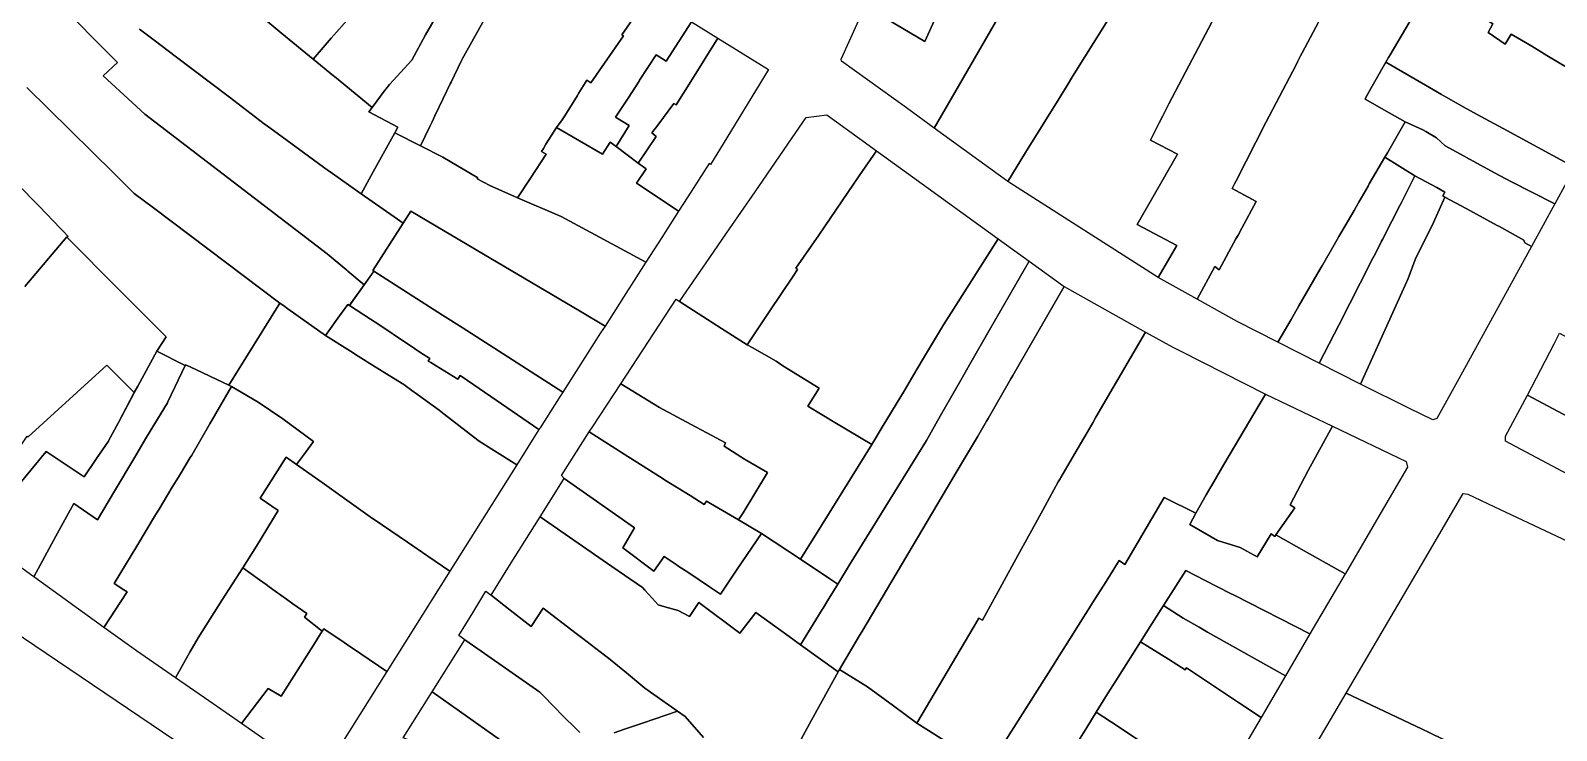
# Model space of a CAD drawing. Header units: metres. Extents: x 3 to 1005126, y 39 to 4383651.
# Drawn here: x 490738.4 to 490904.7, y 4371205.6 to 4371281.9 of the extents above; entities that cross this region are included whole.
import ezdxf

# ---------------------------------------------------------------- set-up
doc = ezdxf.new("R2010")
doc.units = ezdxf.units.M
doc.header["$MEASUREMENT"] = 0
doc.layers.add('TM_Llucmajor', color=7, linetype='Continuous')

msp = doc.modelspace()

# ---------------------------------------------------------------- linework, layer by layer
at = {"layer": 'TM_Llucmajor', "linetype": 'Continuous', "flags": 128}
for points in [[(490771.45, 4371276.97), (490769.23, 4371278.79), (490771.19, 4371281.05), (490773.18, 4371283.33), (490773.31, 4371283.47), (490775.69, 4371286.07), (490775.85, 4371286.25), (490776.22, 4371286.65), (490778.23, 4371289.74), (490778.74, 4371290.52), (490781.26, 4371294.4), (490781.8, 4371295.23), (490782.4, 4371296.16), (490783.97, 4371298.58), (490789.5, 4371295.31), (490789.45, 4371295.23), (490781.48, 4371281.43), (490779.99, 4371278.68), (490777.54, 4371276.03), (490777.15, 4371275.52), (490777.09, 4371275.44), (490775.65, 4371273.52), (490771.55, 4371276.89), (490771.45, 4371276.97)], [(490838.59, 4371286.73), (490838.46, 4371286.44), (490835.89, 4371280.7), (490832.7, 4371282.58), (490829.37, 4371284.54), (490831.44, 4371289.1), (490834.59, 4371287.07), (490835.12, 4371286.73), (490835.69, 4371287.86), (490836.79, 4371290.02), (490838.24, 4371292.88), (490838.32, 4371293.04), (490838.92, 4371294.23), (490839.85, 4371293.82), (490841.48, 4371293.11), (490840.73, 4371291.47), (490839.47, 4371288.7), (490838.59, 4371286.73)], [(490833.87, 4371273.46), (490826.82, 4371278.56), (490826.76, 4371278.78), (490829.37, 4371284.54), (490832.7, 4371282.58), (490835.89, 4371280.7), (490838.46, 4371286.44), (490838.59, 4371286.73), (490839.47, 4371288.7), (490840.73, 4371291.47), (490841.48, 4371293.11), (490843.38, 4371292.28), (490843.15, 4371291.72), (490844.65, 4371291.01), (490847.01, 4371289.9), (490846.63, 4371288.92), (490845.62, 4371286.29), (490843.85, 4371283.23), (490838.76, 4371274.45), (490836.91, 4371271.26), (490833.87, 4371273.46)], [(490895.82, 4371283.86), (490892.49, 4371285.97), (490893.96, 4371287.95), (490896.11, 4371290.69), (490900.75, 4371287.71), (490901.92, 4371286.96), (490904.83, 4371285.09), (490904.68, 4371284.8), (490906, 4371284.01), (490911.17, 4371280.93), (490913.72, 4371279.4), (490911.02, 4371274.8), (490906, 4371277.8), (490903.67, 4371279.19), (490902.02, 4371280.18), (490899.79, 4371281.51), (490899.13, 4371280.42), (490897.27, 4371281.69), (490897.77, 4371282.63), (490895.82, 4371283.86)], [(490890.45, 4371275.94), (490886.12, 4371278.43), (490886.42, 4371278.95), (490886.58, 4371279.24), (490889.09, 4371283.51), (490891.06, 4371286.87), (490892.49, 4371285.97), (490895.82, 4371283.86), (490897.77, 4371282.63), (490897.27, 4371281.69), (490899.13, 4371280.42), (490899.79, 4371281.51), (490902.02, 4371280.18), (490903.67, 4371279.19), (490906, 4371277.8), (490911.02, 4371274.8), (490906.73, 4371266.99), (490906, 4371267.38), (490898.9, 4371271.22), (490896.94, 4371272.27), (490894.87, 4371273.39), (490892.68, 4371274.65), (490892.19, 4371274.93), (490890.45, 4371275.94)], [(490802.25, 4371269.24), (490801.61, 4371269.72), (490800.75, 4371268.42), (490795.74, 4371271.31), (490796.36, 4371272.15), (490796.64, 4371272.6), (490798.02, 4371274.82), (490798.15, 4371275.03), (490799.06, 4371276.49), (490799.49, 4371276.2), (490803.06, 4371281.31), (490802.88, 4371281.42), (490805.77, 4371285.62), (490810.45, 4371282.84), (490807.7, 4371278.56), (490806.59, 4371279.25), (490804.79, 4371276.47), (490804.74, 4371276.39), (490803.54, 4371274.53), (490802.19, 4371272.44), (490803.66, 4371271.56), (490802.25, 4371269.24)], [(490803.66, 4371271.56), (490802.19, 4371272.44), (490803.54, 4371274.53), (490804.74, 4371276.39), (490804.79, 4371276.47), (490806.59, 4371279.25), (490807.7, 4371278.56), (490810.45, 4371282.84), (490813.34, 4371281.06), (490810.56, 4371276.64), (490808.77, 4371273.79), (490808.54, 4371273.94), (490806.77, 4371271.58), (490806.15, 4371270.76), (490806.62, 4371270.36), (490804.64, 4371267.46), (490802.25, 4371269.24), (490803.66, 4371271.56)], [(490806.71, 4371263.76), (490804.47, 4371265.26), (490805.51, 4371266.82), (490804.64, 4371267.46), (490806.62, 4371270.36), (490806.15, 4371270.76), (490806.77, 4371271.58), (490808.54, 4371273.94), (490808.77, 4371273.79), (490810.56, 4371276.64), (490813.34, 4371281.06), (490818.85, 4371277.66), (490814.31, 4371270.21), (490812.54, 4371267.31), (490812.38, 4371267.41), (490810.05, 4371263.78), (490809.04, 4371262.2), (490806.71, 4371263.76)], [(490813.74, 4371249.43), (490809.15, 4371252.37), (490812.85, 4371257.74), (490814.28, 4371259.81), (490817.39, 4371264.33), (490821.83, 4371270.77), (490822.96, 4371272.41), (490825.22, 4371272.69), (490827.32, 4371271.17), (490830.6, 4371268.8), (490828.72, 4371266.05), (490824.32, 4371259.61), (490821.84, 4371255.99), (490822.02, 4371255.86), (490821.53, 4371255.13), (490820.13, 4371253.04), (490819.07, 4371251.45), (490818.86, 4371251.14), (490816.53, 4371247.65), (490813.74, 4371249.43)], [(490805.49, 4371256.65), (490796.26, 4371261.64), (490791.51, 4371263.68), (490792.91, 4371265.82), (490794.62, 4371268.43), (490794.11, 4371268.73), (490794.32, 4371269.05), (490794.6, 4371269.5), (490795.74, 4371271.31), (490800.75, 4371268.42), (490801.61, 4371269.72), (490802.25, 4371269.24), (490804.64, 4371267.46), (490805.51, 4371266.82), (490804.47, 4371265.26), (490806.71, 4371263.76), (490809.04, 4371262.2), (490807.22, 4371259.36), (490805.49, 4371256.65)], [(490889.29, 4371266.05), (490886, 4371268.08), (490886.29, 4371268.58), (490888.22, 4371271.93), (490890.15, 4371271.08), (490890.47, 4371270.89), (490891.63, 4371270.19), (490892.6, 4371269.33), (490894.67, 4371268.2), (490894.91, 4371268.07), (490897.97, 4371266.39), (490899.8, 4371265.4), (490902.02, 4371264.29), (490904.55, 4371263.02), (490901.99, 4371258.37), (490901.28, 4371258.76), (490901.17, 4371259.07), (490899.68, 4371259.89), (490898.44, 4371260.56), (490898.25, 4371260.66), (490894.88, 4371262.49), (490892.56, 4371263.75), (490892.34, 4371263.87), (490892.56, 4371264.29), (490891.66, 4371264.78), (490889.29, 4371266.05)], [(490779.02, 4371260.92), (490778.07, 4371261.58), (490774.47, 4371264.1), (490775.78, 4371266.5), (490778.11, 4371270.75), (490780.93, 4371269.32), (490783.37, 4371268.09), (490787.16, 4371265.85), (490787.09, 4371265.72), (490788.47, 4371265.01), (490791.51, 4371263.68), (490796.26, 4371261.64), (490805.49, 4371256.65), (490803.05, 4371252.85), (490801.04, 4371249.7), (490798.26, 4371251.34), (490787.79, 4371257.54), (490779.86, 4371262.23), (490779.02, 4371260.92)], [(490817.05, 4371247.35), (490816.53, 4371247.65), (490818.86, 4371251.14), (490819.07, 4371251.45), (490820.13, 4371253.04), (490821.53, 4371255.13), (490822.02, 4371255.86), (490821.84, 4371255.99), (490824.32, 4371259.61), (490828.72, 4371266.05), (490830.6, 4371268.8), (490834.55, 4371265.95), (490843.89, 4371259.2), (490839.02, 4371251.55), (490837.92, 4371249.83), (490837.79, 4371249.63), (490835.63, 4371246.02), (490834.68, 4371244.43), (490833.65, 4371242.69), (490831.36, 4371238.86), (490830.12, 4371236.78), (490826.27, 4371239.08), (490823.13, 4371240.95), (490824.38, 4371242.93), (490820.4, 4371245.37), (490819.68, 4371245.86), (490817.05, 4371247.35)], [(490878.86, 4371245.65), (490874.36, 4371247.94), (490875.8, 4371250.42), (490876.65, 4371251.9), (490879.03, 4371256.02), (490879.21, 4371256.34), (490880.48, 4371258.54), (490881, 4371259.44), (490881.22, 4371259.81), (490881.58, 4371260.43), (490881.69, 4371260.62), (490882.66, 4371262.29), (490882.89, 4371262.69), (490883.18, 4371263.2), (490884.19, 4371264.95), (490884.32, 4371265.18), (490886, 4371268.08), (490889.29, 4371266.05), (490887.81, 4371263.16), (490887.65, 4371262.84), (490886.77, 4371261.12), (490885.74, 4371259.11), (490885.66, 4371258.95), (490885.16, 4371257.98), (490884.83, 4371257.33), (490884.57, 4371256.83), (490884.49, 4371256.66), (490881.02, 4371249.88), (490878.86, 4371245.65)], [(490883.36, 4371243.36), (490878.86, 4371245.65), (490881.02, 4371249.88), (490884.49, 4371256.66), (490884.57, 4371256.83), (490884.83, 4371257.33), (490885.16, 4371257.98), (490885.66, 4371258.95), (490885.74, 4371259.11), (490886.77, 4371261.12), (490887.65, 4371262.84), (490887.81, 4371263.16), (490889.29, 4371266.05), (490891.66, 4371264.78), (490892.56, 4371264.29), (490892.34, 4371263.87), (490892.56, 4371263.75), (490891.3, 4371260.96), (490891, 4371260.3), (490889.4, 4371257.11), (490888.55, 4371254.87), (490888.23, 4371254.16), (490883.36, 4371243.36)], [(490888.71, 4371240.71), (490883.44, 4371243.32), (490883.36, 4371243.36), (490888.23, 4371254.16), (490888.55, 4371254.87), (490889.4, 4371257.11), (490891, 4371260.3), (490891.3, 4371260.96), (490892.56, 4371263.75), (490894.88, 4371262.49), (490898.25, 4371260.66), (490898.44, 4371260.56), (490899.68, 4371259.89), (490901.17, 4371259.07), (490901.28, 4371258.76), (490901.99, 4371258.37), (490894.06, 4371243.94), (490891.69, 4371239.62), (490891.23, 4371239.46), (490888.71, 4371240.71)], [(490775.85, 4371255.66), (490775.72, 4371255.75), (490779.02, 4371260.92), (490779.86, 4371262.23), (490787.79, 4371257.54), (490798.26, 4371251.34), (490801.04, 4371249.7), (490800.55, 4371248.94), (490796.43, 4371242.5), (490785.46, 4371249.52), (490783.32, 4371250.89), (490775.85, 4371255.66)], [(490826.4, 4371221.57), (490825.53, 4371222.15), (490822.33, 4371224.28), (490824.62, 4371227.95), (490830.12, 4371236.78), (490831.36, 4371238.86), (490833.65, 4371242.69), (490834.68, 4371244.43), (490835.63, 4371246.02), (490837.79, 4371249.63), (490837.92, 4371249.83), (490839.02, 4371251.55), (490843.89, 4371259.2), (490847.24, 4371256.78), (490842.89, 4371249.21), (490840.89, 4371245.74), (490839.65, 4371243.56), (490838.67, 4371241.84), (490837.6, 4371239.96), (490836.05, 4371237.24), (490827.69, 4371223.67), (490826.4, 4371221.57)], [(490826.44, 4371212.02), (490822.34, 4371214.97), (490824.7, 4371218.81), (490824.8, 4371218.96), (490825.28, 4371219.75), (490826.4, 4371221.57), (490827.69, 4371223.67), (490836.05, 4371237.24), (490837.6, 4371239.96), (490838.67, 4371241.84), (490839.65, 4371243.56), (490840.89, 4371245.74), (490842.89, 4371249.21), (490847.24, 4371256.78), (490851.08, 4371254.01), (490845.49, 4371244.31), (490845.27, 4371243.93), (490842.78, 4371239.61), (490842.61, 4371239.33), (490841.61, 4371237.64), (490839.99, 4371234.9), (490829.01, 4371216.37), (490828.77, 4371215.97), (490826.57, 4371212.26), (490826.44, 4371212.02)], [(490773.36, 4371252.21), (490773.39, 4371252.26), (490774.8, 4371254.2), (490775.8, 4371255.59), (490775.85, 4371255.66), (490783.32, 4371250.89), (490785.46, 4371249.52), (490796.43, 4371242.5), (490796.32, 4371242.32), (490796.23, 4371242.18), (490795.08, 4371240.39), (490793.95, 4371238.61), (490793.9, 4371238.54), (490793.82, 4371238.42), (490789.16, 4371241.61), (490785.46, 4371244.15), (490785.25, 4371244.29), (490785, 4371243.9), (490782.64, 4371245.35), (490782.05, 4371245.71), (490781.77, 4371245.88), (490781.93, 4371246.16), (490780.87, 4371246.86), (490779.7, 4371247.65), (490779.68, 4371247.66), (490778, 4371248.78), (490777.92, 4371248.83), (490775.98, 4371250.11), (490775.49, 4371250.43), (490773.17, 4371251.95), (490773.36, 4371252.21)], [(490832.47, 4371208.3), (490829.64, 4371210.37), (490826.57, 4371212.26), (490828.77, 4371215.97), (490829.01, 4371216.37), (490839.99, 4371234.9), (490841.61, 4371237.64), (490842.61, 4371239.33), (490842.78, 4371239.61), (490845.27, 4371243.93), (490845.49, 4371244.31), (490851.08, 4371254.01), (490859.93, 4371249.04), (490858.3, 4371246.25), (490854.53, 4371239.78), (490854.18, 4371239.16), (490852.23, 4371235.82), (490850.69, 4371233.18), (490850.62, 4371233.06), (490850.43, 4371232.71), (490848.99, 4371230.1), (490847.95, 4371228.2), (490846.02, 4371224.68), (490842.6, 4371218.45), (490842.16, 4371217.66), (490841.77, 4371217.88), (490841.25, 4371217), (490835.02, 4371206.43), (490832.47, 4371208.3)], [(490760.32, 4371243.12), (490760.05, 4371243.25), (490765.61, 4371252.2), (490766, 4371251.92), (490766.47, 4371251.58), (490768.46, 4371250.15), (490770.59, 4371248.67), (490773.28, 4371246.95), (490774.13, 4371246.41), (490774.43, 4371246.22), (490775.71, 4371245.43), (490777.5, 4371244.32), (490779.1, 4371243.33), (490779.99, 4371242.68), (490780.6, 4371242.23), (490782.95, 4371240.52), (490783.52, 4371240.1), (490786.71, 4371237.64), (490787.33, 4371237.17), (490789, 4371236.11), (490791.41, 4371234.59), (490784.12, 4371222.98), (490781.74, 4371224.62), (490779.5, 4371226.16), (490776.79, 4371228.01), (490775.45, 4371228.92), (490772.66, 4371230.9), (490770.21, 4371232.64), (490769.49, 4371233.16), (490767.43, 4371234.62), (490768.4, 4371235.93), (490769.26, 4371237.1), (490765.94, 4371239.6), (490763.23, 4371241.4), (490760.32, 4371243.12)], [(490793.82, 4371238.42), (490791.41, 4371234.59), (490789, 4371236.11), (490787.33, 4371237.17), (490786.71, 4371237.64), (490783.52, 4371240.1), (490782.95, 4371240.52), (490780.6, 4371242.23), (490779.99, 4371242.68), (490779.1, 4371243.33), (490777.5, 4371244.32), (490775.71, 4371245.43), (490774.43, 4371246.22), (490774.13, 4371246.41), (490773.28, 4371246.95), (490770.59, 4371248.67), (490772.29, 4371251.05), (490772.33, 4371251.11), (490773.01, 4371252.06), (490773.17, 4371251.95), (490775.49, 4371250.43), (490775.98, 4371250.11), (490777.92, 4371248.83), (490778, 4371248.78), (490779.68, 4371247.66), (490779.7, 4371247.65), (490780.87, 4371246.86), (490781.93, 4371246.16), (490781.77, 4371245.88), (490782.05, 4371245.71), (490782.64, 4371245.35), (490785, 4371243.9), (490785.25, 4371244.29), (490785.46, 4371244.15), (490789.16, 4371241.61), (490793.82, 4371238.42)], [(490806.98, 4371240.83), (490802.74, 4371243.41), (490808.77, 4371252.61), (490809.15, 4371252.37), (490813.74, 4371249.43), (490816.53, 4371247.65), (490817.05, 4371247.35), (490819.68, 4371245.86), (490820.4, 4371245.37), (490824.38, 4371242.93), (490823.13, 4371240.95), (490826.27, 4371239.08), (490830.12, 4371236.78), (490824.62, 4371227.95), (490822.33, 4371224.28), (490818.09, 4371227.11), (490815.56, 4371228.58), (490816.07, 4371229.33), (490818.73, 4371233.75), (490816.23, 4371235.19), (490814, 4371236.6), (490814.15, 4371236.97), (490811.58, 4371238.35), (490810.89, 4371238.72), (490806.98, 4371240.83)], [(490906, 4371239.81), (490901.57, 4371242.18), (490904.46, 4371247.75), (490905.06, 4371248.92), (490909.87, 4371246.32), (490909.35, 4371245.19), (490908.71, 4371243.91), (490908.28, 4371244.13), (490906, 4371239.81)], [(490749.31, 4371242.87), (490749.74, 4371242.44), (490749.72, 4371242.41), (490748, 4371239.2), (490746.92, 4371237.18), (490746.91, 4371237.17), (490745.61, 4371235.25), (490744.27, 4371233.26), (490740.13, 4371236.04), (490735.77, 4371230.72), (490733.95, 4371232.03), (490737.21, 4371236.44), (490737.26, 4371236.51), (490738.08, 4371237.7), (490738.16, 4371237.64), (490746.73, 4371245.43), (490749.26, 4371242.92), (490749.31, 4371242.87)], [(490755.33, 4371245.47), (490755.82, 4371245.24), (490760.05, 4371243.25), (490760.32, 4371243.12), (490757.96, 4371239.04), (490755.99, 4371235.64), (490755.82, 4371235.36), (490754.77, 4371233.61), (490754.55, 4371233.24), (490753.88, 4371232.13), (490752.45, 4371229.76), (490752.06, 4371229.11), (490750.01, 4371225.72), (490747.55, 4371221.63), (490748.59, 4371220.95), (490748.95, 4371220.72), (490746.43, 4371216.86), (490738.78, 4371222.38), (490741.2, 4371226.81), (490743.14, 4371230.37), (490745.71, 4371228.57), (490747.58, 4371231.71), (490749.78, 4371235.41), (490750.97, 4371237.42), (490752.28, 4371239.56), (490753.36, 4371241.34), (490753.4, 4371241.42), (490755.29, 4371245.4), (490755.33, 4371245.47)], [(490754.22, 4371211.37), (490749.97, 4371214.31), (490746.43, 4371216.86), (490748.95, 4371220.72), (490748.59, 4371220.95), (490747.55, 4371221.63), (490750.01, 4371225.72), (490752.06, 4371229.11), (490752.45, 4371229.76), (490753.88, 4371232.13), (490754.55, 4371233.24), (490754.77, 4371233.61), (490755.82, 4371235.36), (490755.99, 4371235.64), (490757.96, 4371239.04), (490760.32, 4371243.12), (490763.23, 4371241.4), (490765.94, 4371239.6), (490769.26, 4371237.1), (490768.4, 4371235.93), (490767.43, 4371234.62), (490766.3, 4371235.42), (490763.46, 4371230.94), (490765.4, 4371229.61), (490763.06, 4371225.72), (490761.55, 4371223.35), (490759.33, 4371219.86), (490756.69, 4371215.71), (490755.8, 4371214.15), (490754.22, 4371211.37)], [(490803.51, 4371235.49), (490799.31, 4371238.16), (490799.69, 4371238.76), (490802.74, 4371243.41), (490806.98, 4371240.83), (490810.89, 4371238.72), (490811.58, 4371238.35), (490814.15, 4371236.97), (490814, 4371236.6), (490816.23, 4371235.19), (490818.73, 4371233.75), (490816.07, 4371229.33), (490815.56, 4371228.58), (490813.39, 4371229.84), (490812.08, 4371230.6), (490811.85, 4371230.27), (490810.31, 4371231.22), (490807.51, 4371232.95), (490807.25, 4371233.11), (490803.51, 4371235.49)], [(490867.78, 4371226.34), (490864.75, 4371228.07), (490865.43, 4371229.29), (490866.54, 4371231.29), (490867.04, 4371232.18), (490867.11, 4371232.3), (490868.47, 4371234.61), (490872.99, 4371242.27), (490880.3, 4371238.77), (490877.65, 4371233.95), (490875.7, 4371230.21), (490876.2, 4371229.9), (490874.15, 4371226.94), (490874.04, 4371226.78), (490873.61, 4371227.04), (490872.11, 4371224.55), (490870.26, 4371225.57), (490867.78, 4371226.34)], [(490796.58, 4371233.09), (490796.29, 4371233.41), (490799.31, 4371238.16), (490803.51, 4371235.49), (490807.25, 4371233.11), (490807.51, 4371232.95), (490810.31, 4371231.22), (490811.85, 4371230.27), (490812.08, 4371230.6), (490813.39, 4371229.84), (490815.56, 4371228.58), (490818.09, 4371227.11), (490815.44, 4371223.21), (490813.6, 4371220.49), (490812.41, 4371221.28), (490810.15, 4371222.79), (490808.96, 4371223.58), (490808.78, 4371223.7), (490807.48, 4371224.57), (490806.36, 4371222.98), (490802.98, 4371225.53), (490804.25, 4371227.71), (490796.58, 4371233.09)], [(490877.22, 4371225.2), (490874.15, 4371226.94), (490876.2, 4371229.9), (490875.7, 4371230.21), (490877.65, 4371233.95), (490880.3, 4371238.77), (490888.34, 4371234.92), (490888.48, 4371234.31), (490885.62, 4371229.41), (490881.72, 4371222.74), (490881.68, 4371222.68), (490877.22, 4371225.2)], [(490764.44, 4371221.29), (490764.12, 4371221.52), (490763.39, 4371222.04), (490761.55, 4371223.35), (490763.06, 4371225.72), (490765.4, 4371229.61), (490763.46, 4371230.94), (490766.3, 4371235.42), (490767.43, 4371234.62), (490769.49, 4371233.16), (490770.21, 4371232.64), (490772.66, 4371230.9), (490775.45, 4371228.92), (490776.79, 4371228.01), (490779.5, 4371226.16), (490781.74, 4371224.62), (490784.12, 4371222.98), (490777.27, 4371212.06), (490774.44, 4371213.98), (490772.97, 4371214.97), (490772.61, 4371215.22), (490770.39, 4371216.72), (490770.22, 4371216.45), (490768.28, 4371217.97), (490768.55, 4371218.36), (490767.03, 4371219.44), (490766.31, 4371219.95), (490765.09, 4371220.82), (490764.44, 4371221.29)], [(490801.79, 4371223.5), (490793.97, 4371228.92), (490796.58, 4371233.09), (490804.25, 4371227.71), (490802.98, 4371225.53), (490806.36, 4371222.98), (490807.48, 4371224.57), (490808.78, 4371223.7), (490808.96, 4371223.58), (490810.15, 4371222.79), (490812.41, 4371221.28), (490813.6, 4371220.49), (490815.44, 4371223.21), (490818.09, 4371227.11), (490822.33, 4371224.28), (490825.53, 4371222.15), (490826.4, 4371221.57), (490825.28, 4371219.75), (490824.8, 4371218.96), (490824.7, 4371218.81), (490822.34, 4371214.97), (490821.09, 4371215.87), (490817.48, 4371218.47), (490815.74, 4371216.22), (490811.27, 4371219.56), (490810.24, 4371218.04), (490809, 4371218.72), (490807.54, 4371219.12), (490806.82, 4371219.31), (490806.17, 4371220.03), (490805.37, 4371220.92), (490805.1, 4371221.21), (490801.79, 4371223.5)], [(490890.09, 4371205.76), (490881.81, 4371209.71), (490890.36, 4371224.3), (490894.56, 4371231.45), (490895.05, 4371231.39), (490898.58, 4371229.72), (490904.06, 4371227.14), (490906, 4371226.22), (490907.89, 4371225.33), (490919.52, 4371219.85), (490915.8, 4371213.59), (490914.47, 4371211.35), (490914.12, 4371210.75), (490910.02, 4371203.85), (490908.68, 4371201.59), (490906.29, 4371197.55), (490906, 4371197.71), (490905.99, 4371197.72), (490902.6, 4371199.61), (490899.99, 4371201.06), (490896.01, 4371202.95), (490891.21, 4371205.24), (490890.83, 4371205.41), (490890.09, 4371205.76)], [(490757.85, 4371208.85), (490754.22, 4371211.37), (490755.8, 4371214.15), (490756.69, 4371215.71), (490759.33, 4371219.86), (490761.55, 4371223.35), (490763.39, 4371222.04), (490764.12, 4371221.52), (490764.44, 4371221.29), (490765.09, 4371220.82), (490766.31, 4371219.95), (490767.03, 4371219.44), (490768.55, 4371218.36), (490768.28, 4371217.97), (490770.22, 4371216.45), (490769.25, 4371214.92), (490768.5, 4371213.73), (490765.74, 4371209.37), (490764.33, 4371210.22), (490761.41, 4371206.39), (490757.85, 4371208.85)], [(490864.05, 4371217.87), (490861.88, 4371219.23), (490863.24, 4371221.37), (490864.31, 4371223.05), (490866.42, 4371221.98), (490869.21, 4371220.55), (490869.58, 4371220.37), (490877.85, 4371216.15), (490875.17, 4371211.58), (490866.69, 4371216.33), (490865.76, 4371216.87), (490864.05, 4371217.87)], [(490864.38, 4371212.44), (490864.26, 4371212.25), (490862.42, 4371213.4), (490859.38, 4371215.29), (490860.63, 4371217.25), (490861.88, 4371219.23), (490864.05, 4371217.87), (490865.76, 4371216.87), (490866.69, 4371216.33), (490875.17, 4371211.58), (490872.52, 4371207.06), (490870.16, 4371208.62), (490864.38, 4371212.44)], [(490765.05, 4371203.84), (490761.41, 4371206.39), (490764.33, 4371210.22), (490765.74, 4371209.37), (490768.5, 4371213.73), (490769.25, 4371214.92), (490770.22, 4371216.45), (490770.39, 4371216.72), (490772.61, 4371215.22), (490772.97, 4371214.97), (490774.44, 4371213.98), (490777.27, 4371212.06), (490770.21, 4371200.82), (490769.58, 4371200.68), (490765.05, 4371203.84)], [(490856.21, 4371206.54), (490854.55, 4371207.64), (490855.59, 4371209.32), (490856.94, 4371211.44), (490859.38, 4371215.29), (490862.42, 4371213.4), (490864.26, 4371212.25), (490864.38, 4371212.44), (490870.16, 4371208.62), (490872.52, 4371207.06), (490868.74, 4371200.62), (490866.19, 4371196.26), (490866.14, 4371196.18), (490857.76, 4371201.66), (490859.44, 4371204.4), (490856.21, 4371206.54)], [(490788.86, 4371201.37), (490784.68, 4371204), (490784.05, 4371202.89), (490779.03, 4371204.82), (490782.18, 4371209.84), (490789.63, 4371204.56), (490788.87, 4371203.56), (490789.46, 4371203.19), (490790.44, 4371202.57), (490792.54, 4371200.86), (490792.59, 4371200.92), (490795.44, 4371197.64), (490793.91, 4371196.48), (490791.57, 4371198.67), (490789.52, 4371200.6), (490789.13, 4371200.97), (490789.28, 4371201.11), (490788.86, 4371201.37)], [(490885.5, 4371196.95), (490881.8, 4371199.57), (490877.3, 4371202.03), (490881.81, 4371209.71), (490890.09, 4371205.76), (490890.83, 4371205.41), (490891.21, 4371205.24), (490896.01, 4371202.95), (490899.99, 4371201.06), (490902.6, 4371199.61), (490905.99, 4371197.72), (490903.78, 4371194.03), (490902.08, 4371191.21), (490900.96, 4371189.34), (490900.23, 4371188.12), (490896.31, 4371190.48), (490896.01, 4371190.66), (490895.83, 4371190.77), (490891.13, 4371193.6), (490889.94, 4371194.3), (490885.95, 4371196.63), (490885.79, 4371196.74), (490885.5, 4371196.95)], [(490852.44, 4371194.95), (490848.42, 4371197.69), (490849.85, 4371200), (490851.37, 4371202.47), (490853.52, 4371205.97), (490854.55, 4371207.64), (490856.21, 4371206.54), (490859.44, 4371204.4), (490857.76, 4371201.66), (490866.14, 4371196.18), (490861.72, 4371188.73), (490857.49, 4371191.16), (490859.37, 4371194.47), (490856.99, 4371196.04), (490857.55, 4371196.8), (490855.55, 4371198.06), (490855, 4371197.17), (490853.3, 4371194.39), (490852.44, 4371194.95)]]:
    msp.add_lwpolyline(points, close=True, dxfattribs=at)
for points in [[(490790.65, 4371288.11), (490785.65, 4371279.09), (490785.5, 4371278.83), (490785.38, 4371278.61), (490784.25, 4371276.26), (490784.16, 4371276.07), (490783.8, 4371275.32), (490782.5, 4371272.59), (490782.19, 4371271.94), (490781.95, 4371271.45), (490780.93, 4371269.32), (490778.11, 4371270.75), (490778.19, 4371270.9), (490778.44, 4371271.36), (490778.44, 4371271.36), (490775.29, 4371273.04), (490775.65, 4371273.52), (490777.09, 4371275.44), (490777.15, 4371275.52), (490777.54, 4371276.03), (490779.99, 4371278.68), (490781.48, 4371281.43), (490789.45, 4371295.23)], [(490805.77, 4371285.62), (490802.88, 4371281.42), (490803.06, 4371281.31), (490799.49, 4371276.2), (490799.06, 4371276.49), (490798.15, 4371275.03), (490798.02, 4371274.82), (490796.64, 4371272.6), (490796.36, 4371272.15), (490795.74, 4371271.31), (490794.6, 4371269.5), (490794.32, 4371269.05), (490794.11, 4371268.73), (490794.62, 4371268.43), (490792.91, 4371265.82), (490791.51, 4371263.68), (490788.47, 4371265.01), (490787.09, 4371265.72), (490787.16, 4371265.85), (490783.37, 4371268.09), (490783.37, 4371268.09), (490780.93, 4371269.32), (490781.95, 4371271.45), (490782.19, 4371271.94), (490782.5, 4371272.59), (490783.8, 4371275.32), (490784.16, 4371276.07), (490784.25, 4371276.26), (490785.38, 4371278.61), (490785.5, 4371278.83), (490785.65, 4371279.09), (490790.65, 4371288.11)], [(490881.42, 4371287.82), (490877.01, 4371279.46), (490876.83, 4371279.12), (490876.52, 4371278.54), (490876.45, 4371278.38), (490875.98, 4371277.48), (490874.54, 4371274.72), (490873.06, 4371271.87), (490869.8, 4371265.51), (490869.63, 4371265.18), (490869.38, 4371264.69), (490871.98, 4371263.25), (490870.42, 4371260.37), (490870.01, 4371259.61), (490869.78, 4371259.18), (490867.96, 4371255.81), (490867.5, 4371256.17), (490865.57, 4371252.62), (490861.3, 4371254.99), (490861.3, 4371254.99), (490863.33, 4371258.46), (490859.02, 4371260.77), (490863.43, 4371268.41), (490860.46, 4371269.96), (490861.42, 4371271.83), (490861.83, 4371272.61), (490862.15, 4371273.24), (490862.49, 4371273.89), (490867.87, 4371284.2)], [(490889.09, 4371283.51), (490886.58, 4371279.24), (490886.42, 4371278.95), (490886.12, 4371278.43), (490884.5, 4371275.57), (490883.94, 4371274.59), (490883.85, 4371274.43), (490886.5, 4371272.92), (490888.22, 4371271.93), (490886.29, 4371268.58), (490886, 4371268.08), (490884.32, 4371265.18), (490884.19, 4371264.95), (490883.18, 4371263.2), (490882.89, 4371262.69), (490882.66, 4371262.29), (490881.69, 4371260.62), (490881.58, 4371260.43), (490881.22, 4371259.81), (490881, 4371259.44), (490880.48, 4371258.54), (490879.21, 4371256.34), (490879.03, 4371256.02), (490876.65, 4371251.9), (490875.8, 4371250.42), (490874.36, 4371247.94), (490869.91, 4371250.2), (490869.91, 4371250.2), (490865.57, 4371252.62), (490867.5, 4371256.17), (490867.96, 4371255.81), (490869.78, 4371259.18), (490870.01, 4371259.61), (490870.42, 4371260.37), (490871.98, 4371263.25), (490869.38, 4371264.69), (490869.63, 4371265.18), (490869.8, 4371265.51), (490873.06, 4371271.87), (490874.54, 4371274.72), (490875.98, 4371277.48), (490876.45, 4371278.38), (490876.52, 4371278.54), (490876.83, 4371279.12), (490877.01, 4371279.46), (490881.42, 4371287.82)], [(490740.99, 4371285.39), (490747.9, 4371278.42), (490746.36, 4371276.97), (490749.51, 4371274.05), (490750.89, 4371272.78), (490770.77, 4371257.56), (490772.91, 4371255.77), (490773.02, 4371255.68), (490774.8, 4371254.2), (490773.17, 4371251.95), (490773.01, 4371252.06), (490772.33, 4371251.11), (490772.29, 4371251.05), (490770.59, 4371248.67), (490768.46, 4371250.15), (490766.47, 4371251.58), (490766, 4371251.92), (490765.61, 4371252.2), (490751.83, 4371262.57), (490749.74, 4371264.14), (490747.78, 4371266.07), (490747.5, 4371266.35), (490738.02, 4371275.69)], [(490750.32, 4371282.04), (490752.06, 4371280.72), (490754.2, 4371279.09), (490760.1, 4371274.62), (490760.57, 4371274.26), (490763.89, 4371271.74), (490764.25, 4371271.47), (490765.3, 4371270.7), (490768.72, 4371268.19), (490770.91, 4371266.59), (490771.07, 4371266.48), (490774.47, 4371264.1), (490778.07, 4371261.58), (490779.02, 4371260.92), (490775.72, 4371255.75), (490775.85, 4371255.66), (490775.85, 4371255.66), (490774.8, 4371254.2), (490773.02, 4371255.68), (490772.91, 4371255.77), (490770.77, 4371257.56), (490750.89, 4371272.78), (490749.51, 4371274.05), (490746.36, 4371276.97), (490747.9, 4371278.42), (490740.99, 4371285.39)], [(490857.52, 4371285.8), (490851.99, 4371276.88), (490851.39, 4371275.91), (490850.52, 4371274.5), (490846.86, 4371268.59), (490844.92, 4371265.46), (490836.91, 4371271.26), (490838.76, 4371274.45), (490843.85, 4371283.23)], [(490867.87, 4371284.2), (490862.49, 4371273.89), (490862.15, 4371273.24), (490861.83, 4371272.61), (490861.42, 4371271.83), (490860.46, 4371269.96), (490863.43, 4371268.41), (490859.02, 4371260.77), (490863.33, 4371258.46), (490861.3, 4371254.99), (490845.16, 4371265.29), (490844.92, 4371265.46), (490846.86, 4371268.59), (490850.52, 4371274.5), (490851.39, 4371275.91), (490851.99, 4371276.88), (490857.52, 4371285.8)], [(490763.85, 4371283.21), (490765.83, 4371281.58), (490769.23, 4371278.79), (490771.45, 4371276.97), (490771.55, 4371276.89), (490775.65, 4371273.52), (490775.29, 4371273.04), (490778.44, 4371271.36), (490778.19, 4371270.9), (490778.11, 4371270.75), (490775.78, 4371266.5), (490774.47, 4371264.1), (490771.07, 4371266.48), (490770.91, 4371266.59), (490768.72, 4371268.19), (490765.3, 4371270.7), (490764.25, 4371271.47), (490763.89, 4371271.74), (490760.57, 4371274.26), (490760.1, 4371274.62), (490754.2, 4371279.09), (490752.06, 4371280.72), (490750.32, 4371282.04)], [(490773.18, 4371283.33), (490771.19, 4371281.05), (490769.23, 4371278.79), (490765.83, 4371281.58), (490765.83, 4371281.58), (490763.85, 4371283.21)], [(490906, 4371265.66), (490904.55, 4371263.02), (490902.02, 4371264.29), (490899.8, 4371265.4), (490897.97, 4371266.39), (490894.91, 4371268.07), (490894.67, 4371268.2), (490892.6, 4371269.33), (490891.63, 4371270.19), (490890.47, 4371270.89), (490890.15, 4371271.08), (490888.22, 4371271.93), (490886.5, 4371272.92), (490883.85, 4371274.43), (490883.94, 4371274.59), (490884.5, 4371275.57), (490886.12, 4371278.43), (490890.45, 4371275.94), (490890.45, 4371275.94), (490892.19, 4371274.93), (490892.68, 4371274.65), (490894.87, 4371273.39), (490896.94, 4371272.27), (490898.9, 4371271.22), (490906, 4371267.38)], [(490738.02, 4371275.69), (490747.5, 4371266.35), (490747.78, 4371266.07), (490749.74, 4371264.14), (490751.83, 4371262.57), (490765.61, 4371252.2), (490760.05, 4371243.25), (490755.82, 4371245.24), (490755.33, 4371245.47), (490755.29, 4371245.4), (490752.2, 4371246.95), (490753.21, 4371248.52), (490748.03, 4371253.72), (490748.03, 4371253.72), (490742.42, 4371259.35), (490742.52, 4371259.47), (490741.98, 4371260.03), (490741.71, 4371260.32), (490739.37, 4371262.74), (490739.19, 4371262.93), (490738.54, 4371263.6), (490731.66, 4371270.74)], [(490731.66, 4371270.74), (490738.54, 4371263.6), (490739.19, 4371262.93), (490739.37, 4371262.74), (490741.71, 4371260.32), (490741.98, 4371260.03), (490742.52, 4371259.47), (490742.42, 4371259.35), (490742.38, 4371259.4), (490737.81, 4371253.99)], [(490737.81, 4371253.99), (490742.38, 4371259.4), (490742.42, 4371259.35), (490748.03, 4371253.72), (490753.21, 4371248.52), (490752.2, 4371246.95), (490750.12, 4371243.14), (490749.74, 4371242.44), (490749.31, 4371242.87), (490749.26, 4371242.92), (490746.73, 4371245.43), (490738.16, 4371237.64)], [(490838.64, 4371204.13), (490835.02, 4371206.43), (490841.25, 4371217), (490841.77, 4371217.88), (490842.16, 4371217.66), (490842.6, 4371218.45), (490846.02, 4371224.68), (490847.95, 4371228.2), (490848.99, 4371230.1), (490850.43, 4371232.71), (490850.62, 4371233.06), (490850.69, 4371233.18), (490852.23, 4371235.82), (490854.18, 4371239.16), (490854.53, 4371239.78), (490858.3, 4371246.25), (490859.93, 4371249.04), (490862.9, 4371247.41), (490863.78, 4371246.96), (490872.99, 4371242.27), (490868.47, 4371234.61), (490867.11, 4371232.3), (490867.04, 4371232.18), (490866.54, 4371231.29), (490865.43, 4371229.29), (490861.98, 4371231), (490857.68, 4371223.7), (490857.05, 4371224.15), (490855.63, 4371221.88), (490854.42, 4371219.95), (490851.65, 4371215.54), (490850.09, 4371213.06), (490850.04, 4371212.99), (490846.28, 4371207.06), (490845.59, 4371205.97), (490844.64, 4371204.47)], [(490735.77, 4371230.72), (490740.13, 4371236.04), (490744.27, 4371233.26), (490745.61, 4371235.25), (490746.91, 4371237.17), (490746.92, 4371237.18), (490748, 4371239.2), (490749.74, 4371242.44), (490750.12, 4371243.14), (490752.2, 4371246.95), (490755.29, 4371245.4), (490753.4, 4371241.42), (490753.36, 4371241.34), (490752.28, 4371239.56), (490750.97, 4371237.42), (490749.78, 4371235.41), (490747.58, 4371231.71), (490745.71, 4371228.57), (490743.14, 4371230.37), (490741.2, 4371226.81), (490741.2, 4371226.81), (490738.78, 4371222.38), (490738.67, 4371222.45), (490733.74, 4371226)], [(490906, 4371233.51), (490899.17, 4371237.16), (490899.16, 4371237.68), (490901.57, 4371242.18), (490906, 4371239.81)], [(490844.64, 4371204.47), (490845.59, 4371205.97), (490846.28, 4371207.06), (490850.04, 4371212.99), (490850.09, 4371213.06), (490851.65, 4371215.54), (490854.42, 4371219.95), (490855.63, 4371221.88), (490857.05, 4371224.15), (490857.68, 4371223.7), (490861.98, 4371231), (490865.43, 4371229.29), (490864.75, 4371228.07), (490867.78, 4371226.34), (490870.26, 4371225.57), (490872.11, 4371224.55), (490873.61, 4371227.04), (490874.04, 4371226.78), (490874.15, 4371226.94), (490877.22, 4371225.2), (490881.68, 4371222.68), (490877.85, 4371216.15), (490869.58, 4371220.37), (490869.21, 4371220.55), (490866.42, 4371221.98), (490864.31, 4371223.05), (490863.24, 4371221.37), (490861.88, 4371219.23), (490860.63, 4371217.25), (490859.38, 4371215.29), (490856.94, 4371211.44), (490855.59, 4371209.32), (490854.55, 4371207.64), (490853.52, 4371205.97), (490851.37, 4371202.47)], [(490811.76, 4371204.87), (490809.75, 4371207.16), (490808.92, 4371207.75), (490805.38, 4371210.25), (490803.36, 4371211.9), (490801.4, 4371213.5), (490800.99, 4371213.83), (490798.62, 4371215.64), (490797.9, 4371216.19), (490794.29, 4371218.95), (490792.97, 4371216.97), (490790.71, 4371218.73), (490790.71, 4371218.73), (490788.61, 4371220.37), (490790.64, 4371223.61), (490793.97, 4371228.92), (490801.79, 4371223.5), (490805.1, 4371221.21), (490805.37, 4371220.92), (490806.17, 4371220.03), (490806.82, 4371219.31), (490807.54, 4371219.12), (490809, 4371218.72), (490810.24, 4371218.04), (490811.27, 4371219.56), (490815.74, 4371216.22), (490817.48, 4371218.47), (490821.09, 4371215.87), (490822.34, 4371214.97), (490826.44, 4371212.02), (490823.55, 4371206.76), (490822.19, 4371204.28)], [(490798.28, 4371205.41), (490797.77, 4371205.91), (490796.56, 4371207.11), (490796.5, 4371207.17), (490794.33, 4371209.41), (490793.94, 4371209.82), (490787.55, 4371214.26), (490785.74, 4371215.52), (490785.74, 4371215.52), (490785.1, 4371215.97), (490786.61, 4371218.44), (490788.05, 4371220.8), (490788.61, 4371220.37), (490790.71, 4371218.73), (490792.97, 4371216.97), (490794.29, 4371218.95), (490797.9, 4371216.19), (490798.62, 4371215.64), (490800.99, 4371213.83), (490801.4, 4371213.5), (490803.36, 4371211.9), (490805.38, 4371210.25), (490808.92, 4371207.75), (490805.11, 4371206.44), (490803.16, 4371205.78), (490802.02, 4371205.39)], [(490735.06, 4371217.47), (490756.62, 4371202.9), (490753.75, 4371198.63), (490750.94, 4371194.44), (490750.3, 4371193.49), (490749.78, 4371191.61), (490749.27, 4371190.79), (490749.09, 4371190.51), (490747.75, 4371188.37), (490746.8, 4371186.87), (490745.65, 4371185.03), (490745.39, 4371184.61), (490744.1, 4371182.56), (490743.08, 4371180.93), (490742.77, 4371181.13), (490741.73, 4371179.47), (490740.34, 4371177.24), (490740.12, 4371176.89), (490738.94, 4371175), (490738.82, 4371175.07), (490736.94, 4371172.2)], [(490789.63, 4371204.56), (490782.18, 4371209.84), (490785.74, 4371215.52), (490787.55, 4371214.26), (490793.94, 4371209.82), (490794.33, 4371209.41), (490796.5, 4371207.17), (490796.56, 4371207.11), (490797.77, 4371205.91), (490798.28, 4371205.41)], [(490822.19, 4371204.28), (490823.55, 4371206.76), (490826.44, 4371212.02), (490826.57, 4371212.26), (490829.64, 4371210.37), (490832.47, 4371208.3), (490835.02, 4371206.43), (490838.64, 4371204.13)], [(490802.02, 4371205.39), (490803.16, 4371205.78), (490805.11, 4371206.44), (490808.92, 4371207.75), (490809.75, 4371207.16), (490811.76, 4371204.87)]]:
    msp.add_lwpolyline(points, dxfattribs=at)

doc.saveas('drawing.dxf')
